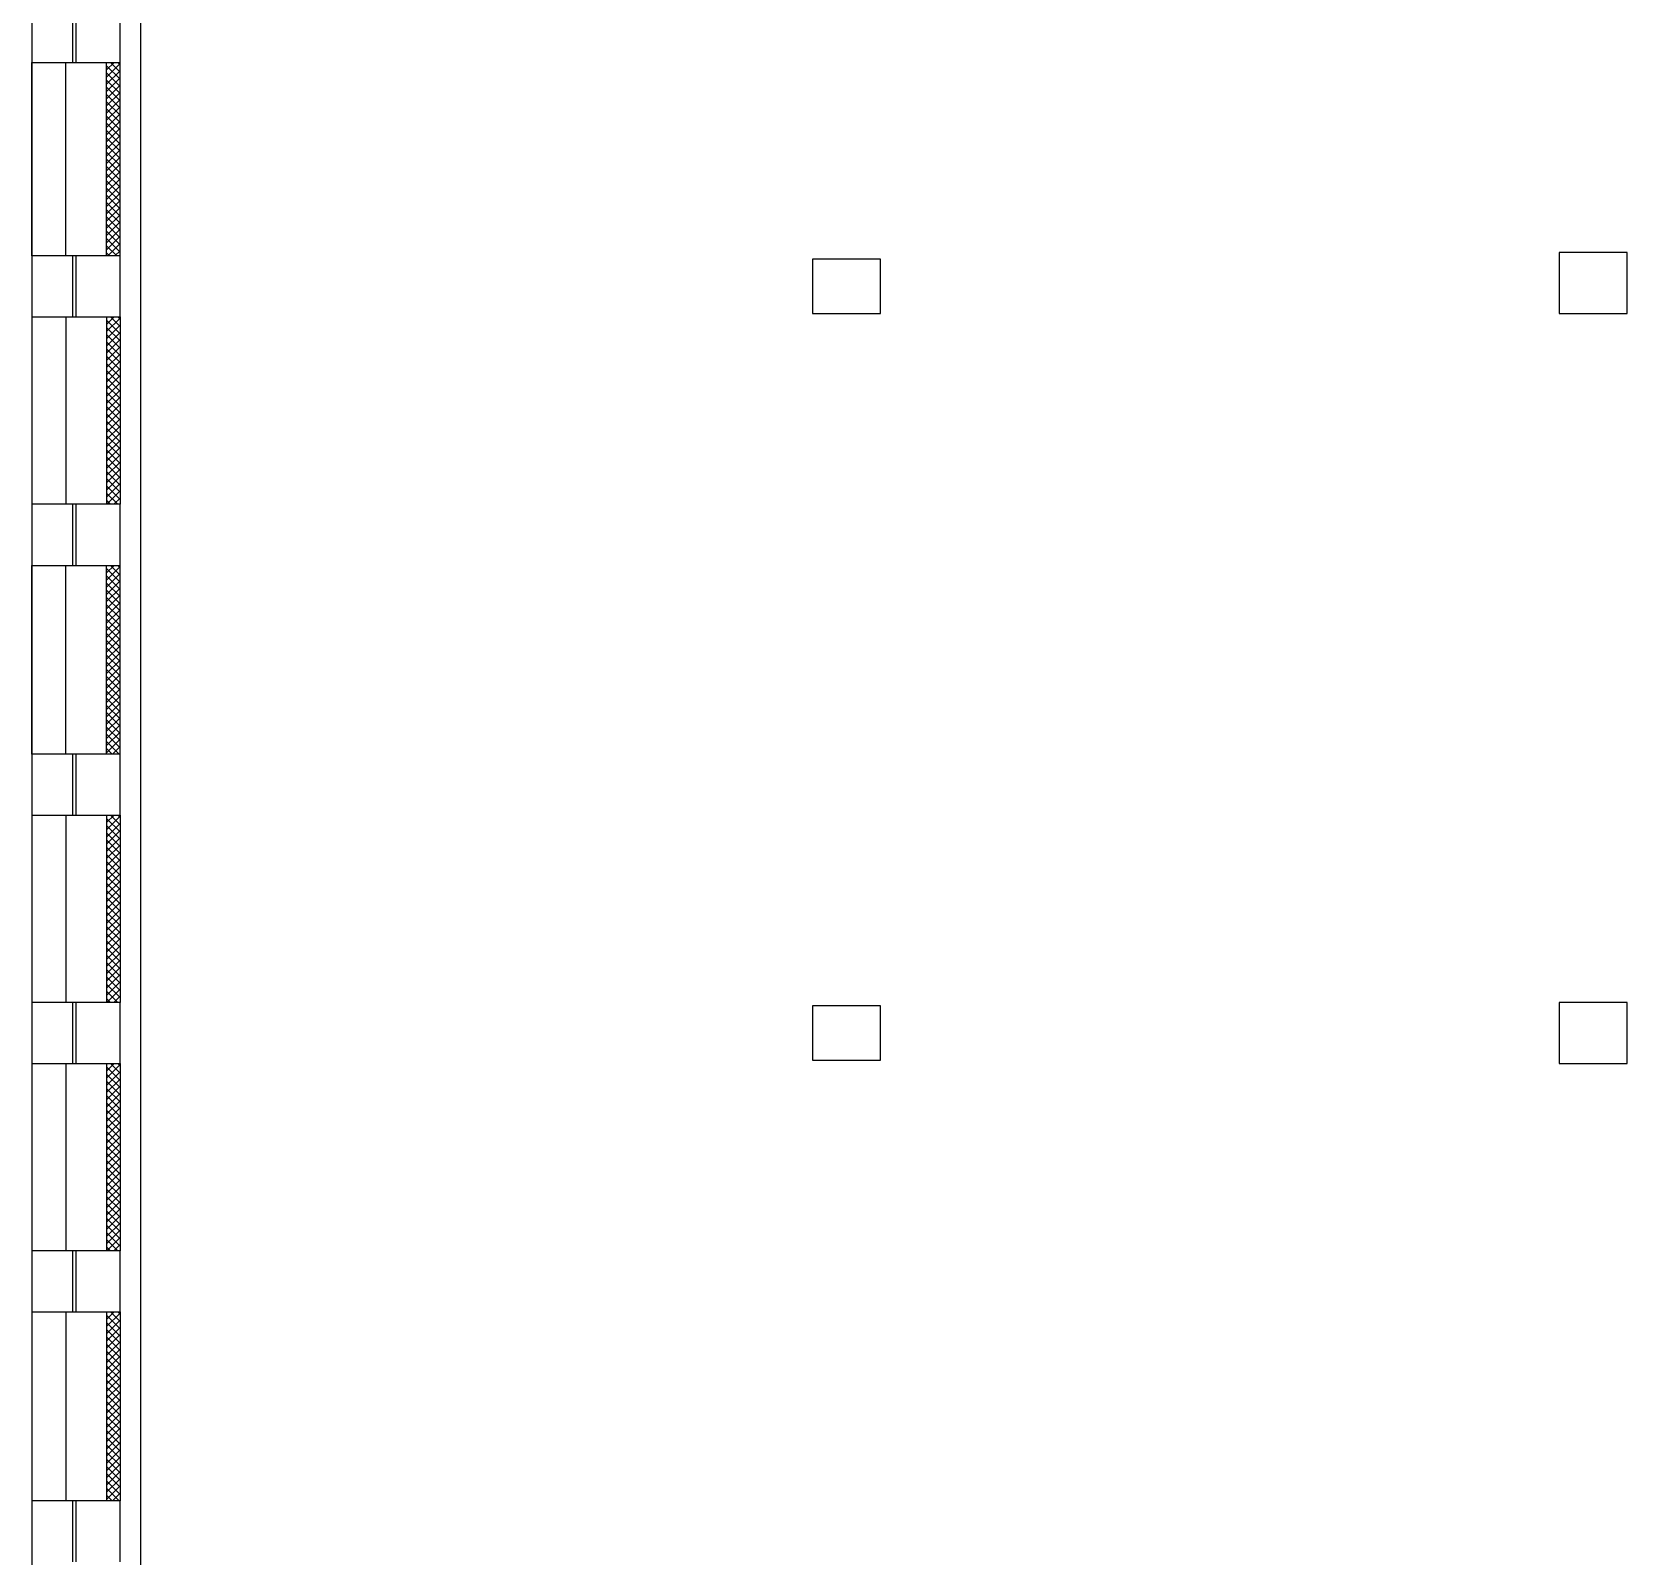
# Model space of a CAD drawing. Header units: millimetres. Extents: x 0 to 356400, y 0 to 68257.
# Drawn here: x 153714 to 154654, y 5490 to 6388 of the extents above; entities that cross this region are included whole.
import ezdxf

# ---------------------------------------------------------------- set-up
doc = ezdxf.new("R2010")
doc.units = ezdxf.units.MM
doc.header["$LTSCALE"] = 75
doc.layers.add('8', color=8, linetype='Continuous')

# ---------------------------------------------------------------- blocks, each defined once
blk = doc.blocks.new('G$C7369CDF7')
at = {"layer": '8'}
for p, q in [((28630, 23550), (27730, 23550)), ((27730, 23550), (27730, 22550)), ((28630, 22550), (28630, 23550)), ((39680, 23550), (38780, 23550)), ((38780, 23550), (38780, 22550)), ((39680, 22550), (39680, 23550)), ((27730, 22550), (28630, 22550)), ((38780, 22550), (39680, 22550)), ((28630, 12550), (27830, 12550)), ((27830, 12550), (27830, 11550)), ((28630, 11550), (28630, 12550)), ((39630, 12550), (38830, 12550)), ((38830, 12550), (38830, 11550)), ((39630, 11550), (39630, 12550)), ((27830, 11550), (28630, 11550)), ((38830, 11550), (39630, 11550)), ((21130, 1650), (57330, 1650)), ((24930, 1350), (24030, 1350)), ((27780, 1350), (24930, 1350)), ((24930, 50), (24930, 1350)), ((28680, 1350), (27780, 1350)), ((27780, 1350), (27780, 50)), ((28680, 1350), (31440, 1350)), ((28680, 50), (28680, 1350)), ((32340, 1350), (31440, 1350)), ((31440, 1350), (31440, 50)), ((35120, 1350), (32340, 1350)), ((32340, 50), (32340, 1350)), ((36020, 1350), (35120, 1350)), ((35120, 1350), (35120, 50)), ((36020, 1350), (38780, 1350)), ((36020, 50), (36020, 1350)), ((39680, 1350), (38780, 1350)), ((38780, 1350), (38780, 50)), ((39680, 1350), (42440, 1350)), ((39680, 50), (39680, 1350)), ((43340, 1350), (42440, 1350)), ((42440, 1350), (42440, 50)), ((43340, 1350), (46120, 1350)), ((43340, 50), (43340, 1350)), ((47020, 1350), (46120, 1350)), ((46120, 1350), (46120, 50)), ((27780, 1150), (24930, 1150)), ((28680, 1150), (31440, 1150)), ((35120, 1150), (32340, 1150)), ((36020, 1150), (38780, 1150)), ((39680, 1150), (42440, 1150)), ((43340, 1150), (46120, 1150)), ((24930, 700), (24030, 700)), ((24030, 650), (24930, 650)), ((24930, 650), (24930, 700)), ((27780, 550), (24930, 550)), ((27780, 700), (27780, 650)), ((28680, 700), (27780, 700)), ((27780, 650), (28680, 650)), ((28680, 650), (28680, 700)), ((28680, 550), (31440, 550)), ((31440, 700), (31440, 650)), ((32340, 700), (31440, 700)), ((31440, 650), (32340, 650)), ((32340, 650), (32340, 700)), ((35120, 550), (32340, 550)), ((35120, 700), (35120, 650)), ((36020, 700), (35120, 700)), ((35120, 650), (36020, 650)), ((36020, 650), (36020, 700)), ((36020, 550), (38780, 550)), ((38780, 700), (38780, 650)), ((39680, 700), (38780, 700)), ((38780, 650), (39680, 650)), ((39680, 650), (39680, 700)), ((39680, 550), (42440, 550)), ((42440, 700), (42440, 650)), ((43340, 700), (42440, 700)), ((42440, 650), (43340, 650)), ((43340, 650), (43340, 700)), ((43340, 550), (46120, 550)), ((46120, 700), (46120, 650)), ((47020, 700), (46120, 700)), ((46120, 650), (47020, 650)), ((16830, 50), (105630, 50)), ((24030, 50), (24930, 50)), ((27780, 50), (24930, 50)), ((27780, 50), (28680, 50)), ((28680, 50), (31440, 50)), ((31440, 50), (32340, 50)), ((35120, 50), (32340, 50)), ((35120, 50), (36020, 50)), ((36020, 50), (38780, 50)), ((38780, 50), (39680, 50)), ((39680, 50), (42440, 50)), ((42440, 50), (43340, 50)), ((43340, 50), (46120, 50)), ((46120, 50), (47020, 50))]:
    blk.add_line(p, q, dxfattribs=at)
at = {"layer": '8', "transparency": 33554687}
for p, q in [((24930, 1314), (24966, 1350)), ((24930, 1208), (25072, 1350)), ((25040, 1150), (24930, 1260)), ((25146, 1150), (24946, 1350)), ((24978, 1150), (25178, 1350)), ((25252, 1150), (25052, 1350)), ((25084, 1150), (25284, 1350)), ((25358, 1150), (25158, 1350)), ((25190, 1150), (25390, 1350)), ((25464, 1150), (25264, 1350)), ((25296, 1150), (25496, 1350)), ((25571, 1150), (25371, 1350)), ((25402, 1150), (25602, 1350)), ((25677, 1150), (25477, 1350)), ((25509, 1150), (25709, 1350)), ((25783, 1150), (25583, 1350)), ((25615, 1150), (25815, 1350)), ((25889, 1150), (25689, 1350)), ((25721, 1150), (25921, 1350)), ((25995, 1150), (25795, 1350)), ((25827, 1150), (26027, 1350)), ((26101, 1150), (25901, 1350)), ((25933, 1150), (26133, 1350)), ((26207, 1150), (26007, 1350)), ((26039, 1150), (26239, 1350)), ((26313, 1150), (26113, 1350)), ((26145, 1150), (26345, 1350)), ((26419, 1150), (26219, 1350)), ((26251, 1150), (26451, 1350)), ((26525, 1150), (26325, 1350)), ((26357, 1150), (26557, 1350)), ((26631, 1150), (26431, 1350)), ((26463, 1150), (26663, 1350)), ((26737, 1150), (26537, 1350)), ((26569, 1150), (26769, 1350)), ((26843, 1150), (26643, 1350)), ((26675, 1150), (26875, 1350)), ((26949, 1150), (26749, 1350)), ((26781, 1150), (26981, 1350)), ((27055, 1150), (26855, 1350)), ((26887, 1150), (27087, 1350)), ((27162, 1150), (26962, 1350)), ((26993, 1150), (27193, 1350)), ((27268, 1150), (27068, 1350)), ((27100, 1150), (27300, 1350)), ((27374, 1150), (27174, 1350)), ((27206, 1150), (27406, 1350)), ((27480, 1150), (27280, 1350)), ((27312, 1150), (27512, 1350)), ((27586, 1150), (27386, 1350)), ((27418, 1150), (27618, 1350)), ((27692, 1150), (27492, 1350)), ((27524, 1150), (27724, 1350)), ((27780, 1168), (27598, 1350)), ((27630, 1150), (27780, 1300)), ((27780, 1274), (27704, 1350)), ((27736, 1150), (27780, 1194)), ((28680, 1314), (28716, 1350)), ((28680, 1208), (28822, 1350)), ((28790, 1150), (28680, 1260)), ((28896, 1150), (28696, 1350)), ((28728, 1150), (28928, 1350)), ((29002, 1150), (28802, 1350)), ((28834, 1150), (29034, 1350)), ((29108, 1150), (28908, 1350)), ((28940, 1150), (29140, 1350)), ((29214, 1150), (29014, 1350)), ((29046, 1150), (29246, 1350)), ((29321, 1150), (29121, 1350)), ((29152, 1150), (29352, 1350)), ((29427, 1150), (29227, 1350)), ((29259, 1150), (29459, 1350)), ((29533, 1150), (29333, 1350)), ((29365, 1150), (29565, 1350)), ((29639, 1150), (29439, 1350)), ((29471, 1150), (29671, 1350)), ((29745, 1150), (29545, 1350)), ((29577, 1150), (29777, 1350)), ((29851, 1150), (29651, 1350)), ((29683, 1150), (29883, 1350)), ((29957, 1150), (29757, 1350)), ((29789, 1150), (29989, 1350)), ((30063, 1150), (29863, 1350)), ((29895, 1150), (30095, 1350)), ((30169, 1150), (29969, 1350)), ((30001, 1150), (30201, 1350)), ((30275, 1150), (30075, 1350)), ((30107, 1150), (30307, 1350)), ((30381, 1150), (30181, 1350)), ((30213, 1150), (30413, 1350)), ((30487, 1150), (30287, 1350)), ((30319, 1150), (30519, 1350)), ((30593, 1150), (30393, 1350)), ((30425, 1150), (30625, 1350)), ((30699, 1150), (30499, 1350)), ((30531, 1150), (30731, 1350)), ((30805, 1150), (30605, 1350)), ((30637, 1150), (30837, 1350)), ((30912, 1150), (30712, 1350)), ((30743, 1150), (30943, 1350)), ((31018, 1150), (30818, 1350)), ((30850, 1150), (31050, 1350)), ((31124, 1150), (30924, 1350)), ((30956, 1150), (31156, 1350)), ((31230, 1150), (31030, 1350)), ((31062, 1150), (31262, 1350)), ((31336, 1150), (31136, 1350)), ((31168, 1150), (31368, 1350)), ((31440, 1152), (31242, 1350)), ((31274, 1150), (31440, 1317)), ((31440, 1258), (31348, 1350)), ((31380, 1150), (31440, 1210)), ((32340, 1314), (32376, 1350)), ((32340, 1208), (32482, 1350)), ((32450, 1150), (32340, 1260)), ((32556, 1150), (32356, 1350)), ((32388, 1150), (32588, 1350)), ((32662, 1150), (32462, 1350)), ((32494, 1150), (32694, 1350)), ((32768, 1150), (32568, 1350)), ((32600, 1150), (32800, 1350)), ((32874, 1150), (32674, 1350)), ((32706, 1150), (32906, 1350)), ((32981, 1150), (32781, 1350)), ((32812, 1150), (33012, 1350)), ((33087, 1150), (32887, 1350)), ((32919, 1150), (33119, 1350)), ((33193, 1150), (32993, 1350)), ((33025, 1150), (33225, 1350)), ((33299, 1150), (33099, 1350)), ((33131, 1150), (33331, 1350)), ((33405, 1150), (33205, 1350)), ((33237, 1150), (33437, 1350)), ((33511, 1150), (33311, 1350)), ((33343, 1150), (33543, 1350)), ((33617, 1150), (33417, 1350)), ((33449, 1150), (33649, 1350)), ((33723, 1150), (33523, 1350)), ((33555, 1150), (33755, 1350)), ((33829, 1150), (33629, 1350)), ((33661, 1150), (33861, 1350)), ((33935, 1150), (33735, 1350)), ((33767, 1150), (33967, 1350)), ((34041, 1150), (33841, 1350)), ((33873, 1150), (34073, 1350)), ((34147, 1150), (33947, 1350)), ((33979, 1150), (34179, 1350)), ((34253, 1150), (34053, 1350)), ((34085, 1150), (34285, 1350)), ((34359, 1150), (34159, 1350)), ((34191, 1150), (34391, 1350)), ((34465, 1150), (34265, 1350)), ((34297, 1150), (34497, 1350)), ((34572, 1150), (34372, 1350)), ((34403, 1150), (34603, 1350)), ((34678, 1150), (34478, 1350)), ((34510, 1150), (34710, 1350)), ((34784, 1150), (34584, 1350)), ((34616, 1150), (34816, 1350)), ((34890, 1150), (34690, 1350)), ((34722, 1150), (34922, 1350)), ((34996, 1150), (34796, 1350)), ((34828, 1150), (35028, 1350)), ((35102, 1150), (34902, 1350)), ((34934, 1150), (35120, 1337)), ((35120, 1238), (35008, 1350)), ((35040, 1150), (35120, 1230)), ((35120, 1344), (35114, 1350)), ((36020, 1314), (36056, 1350)), ((36020, 1208), (36162, 1350)), ((36130, 1150), (36020, 1260)), ((36236, 1150), (36036, 1350)), ((36068, 1150), (36268, 1350)), ((36342, 1150), (36142, 1350)), ((36174, 1150), (36374, 1350)), ((36448, 1150), (36248, 1350)), ((36280, 1150), (36480, 1350)), ((36554, 1150), (36354, 1350)), ((36386, 1150), (36586, 1350)), ((36661, 1150), (36461, 1350)), ((36492, 1150), (36692, 1350)), ((36767, 1150), (36567, 1350)), ((36599, 1150), (36799, 1350)), ((36873, 1150), (36673, 1350)), ((36705, 1150), (36905, 1350)), ((36979, 1150), (36779, 1350)), ((36811, 1150), (37011, 1350)), ((37085, 1150), (36885, 1350)), ((36917, 1150), (37117, 1350)), ((37191, 1150), (36991, 1350)), ((37023, 1150), (37223, 1350)), ((37297, 1150), (37097, 1350)), ((37129, 1150), (37329, 1350)), ((37403, 1150), (37203, 1350)), ((37235, 1150), (37435, 1350)), ((37509, 1150), (37309, 1350)), ((37341, 1150), (37541, 1350)), ((37615, 1150), (37415, 1350)), ((37447, 1150), (37647, 1350)), ((37721, 1150), (37521, 1350)), ((37553, 1150), (37753, 1350)), ((37827, 1150), (37627, 1350)), ((37659, 1150), (37859, 1350)), ((37933, 1150), (37733, 1350)), ((37765, 1150), (37965, 1350)), ((38039, 1150), (37839, 1350)), ((37871, 1150), (38071, 1350)), ((38145, 1150), (37945, 1350)), ((37977, 1150), (38177, 1350)), ((38252, 1150), (38052, 1350)), ((38083, 1150), (38283, 1350)), ((38358, 1150), (38158, 1350)), ((38190, 1150), (38390, 1350)), ((38464, 1150), (38264, 1350)), ((38296, 1150), (38496, 1350)), ((38570, 1150), (38370, 1350)), ((38402, 1150), (38602, 1350)), ((38676, 1150), (38476, 1350)), ((38508, 1150), (38708, 1350)), ((38780, 1152), (38582, 1350)), ((38614, 1150), (38780, 1317)), ((38780, 1258), (38688, 1350)), ((38720, 1150), (38780, 1210)), ((39680, 1314), (39716, 1350)), ((39680, 1208), (39822, 1350)), ((39790, 1150), (39680, 1260)), ((39896, 1150), (39696, 1350)), ((39728, 1150), (39928, 1350)), ((40002, 1150), (39802, 1350)), ((39834, 1150), (40034, 1350)), ((40108, 1150), (39908, 1350)), ((39940, 1150), (40140, 1350)), ((40214, 1150), (40014, 1350)), ((40046, 1150), (40246, 1350)), ((40321, 1150), (40121, 1350)), ((40152, 1150), (40352, 1350)), ((40427, 1150), (40227, 1350)), ((40259, 1150), (40459, 1350)), ((40533, 1150), (40333, 1350)), ((40365, 1150), (40565, 1350)), ((40639, 1150), (40439, 1350)), ((40471, 1150), (40671, 1350)), ((40745, 1150), (40545, 1350)), ((40577, 1150), (40777, 1350)), ((40851, 1150), (40651, 1350)), ((40683, 1150), (40883, 1350)), ((40957, 1150), (40757, 1350)), ((40789, 1150), (40989, 1350)), ((41063, 1150), (40863, 1350)), ((40895, 1150), (41095, 1350)), ((41169, 1150), (40969, 1350)), ((41001, 1150), (41201, 1350)), ((41275, 1150), (41075, 1350)), ((41107, 1150), (41307, 1350)), ((41381, 1150), (41181, 1350)), ((41213, 1150), (41413, 1350)), ((41487, 1150), (41287, 1350)), ((41319, 1150), (41519, 1350)), ((41593, 1150), (41393, 1350)), ((41425, 1150), (41625, 1350)), ((41699, 1150), (41499, 1350)), ((41531, 1150), (41731, 1350)), ((41805, 1150), (41605, 1350)), ((41637, 1150), (41837, 1350)), ((41912, 1150), (41712, 1350)), ((41743, 1150), (41943, 1350)), ((42018, 1150), (41818, 1350)), ((41850, 1150), (42050, 1350)), ((42124, 1150), (41924, 1350)), ((41956, 1150), (42156, 1350)), ((42230, 1150), (42030, 1350)), ((42062, 1150), (42262, 1350)), ((42336, 1150), (42136, 1350)), ((42168, 1150), (42368, 1350)), ((42440, 1152), (42242, 1350)), ((42274, 1150), (42440, 1317)), ((42440, 1258), (42348, 1350)), ((42380, 1150), (42440, 1210)), ((43340, 1314), (43376, 1350)), ((43340, 1208), (43482, 1350)), ((43450, 1150), (43340, 1260)), ((43556, 1150), (43356, 1350)), ((43388, 1150), (43588, 1350)), ((43662, 1150), (43462, 1350)), ((43494, 1150), (43694, 1350)), ((43768, 1150), (43568, 1350)), ((43600, 1150), (43800, 1350)), ((43874, 1150), (43674, 1350)), ((43706, 1150), (43906, 1350)), ((43981, 1150), (43781, 1350)), ((43812, 1150), (44012, 1350)), ((44087, 1150), (43887, 1350)), ((43919, 1150), (44119, 1350)), ((44193, 1150), (43993, 1350)), ((44025, 1150), (44225, 1350)), ((44299, 1150), (44099, 1350)), ((44131, 1150), (44331, 1350)), ((44405, 1150), (44205, 1350)), ((44237, 1150), (44437, 1350)), ((44511, 1150), (44311, 1350)), ((44343, 1150), (44543, 1350)), ((44617, 1150), (44417, 1350)), ((44449, 1150), (44649, 1350)), ((44723, 1150), (44523, 1350)), ((44555, 1150), (44755, 1350)), ((44829, 1150), (44629, 1350)), ((44661, 1150), (44861, 1350)), ((44935, 1150), (44735, 1350)), ((44767, 1150), (44967, 1350)), ((45041, 1150), (44841, 1350)), ((44873, 1150), (45073, 1350)), ((45147, 1150), (44947, 1350)), ((44979, 1150), (45179, 1350)), ((45253, 1150), (45053, 1350)), ((45085, 1150), (45285, 1350)), ((45359, 1150), (45159, 1350)), ((45191, 1150), (45391, 1350)), ((45465, 1150), (45265, 1350)), ((45297, 1150), (45497, 1350)), ((45572, 1150), (45372, 1350)), ((45403, 1150), (45603, 1350)), ((45678, 1150), (45478, 1350)), ((45510, 1150), (45710, 1350)), ((45784, 1150), (45584, 1350)), ((45616, 1150), (45816, 1350)), ((45890, 1150), (45690, 1350)), ((45722, 1150), (45922, 1350)), ((45996, 1150), (45796, 1350)), ((45828, 1150), (46028, 1350)), ((46102, 1150), (45902, 1350)), ((45934, 1150), (46120, 1337)), ((46120, 1238), (46008, 1350)), ((46040, 1150), (46120, 1230)), ((46120, 1344), (46114, 1350)), ((24934, 1150), (24930, 1154)), ((28684, 1150), (28680, 1154)), ((32344, 1150), (32340, 1154)), ((36024, 1150), (36020, 1154)), ((39684, 1150), (39680, 1154)), ((43344, 1150), (43340, 1154))]:
    blk.add_line(p, q, dxfattribs=at)

msp = doc.modelspace()

# ---------------------------------------------------------------- block references
at = {"xscale": 0.04000000000000001, "yscale": 0.04000000000000001, "zscale": 0.04000000000000001, "rotation": 270}
msp.add_blockref('G$C7369CDF7', (153712.17, 7367.09), dxfattribs=at)

doc.saveas('drawing.dxf')
